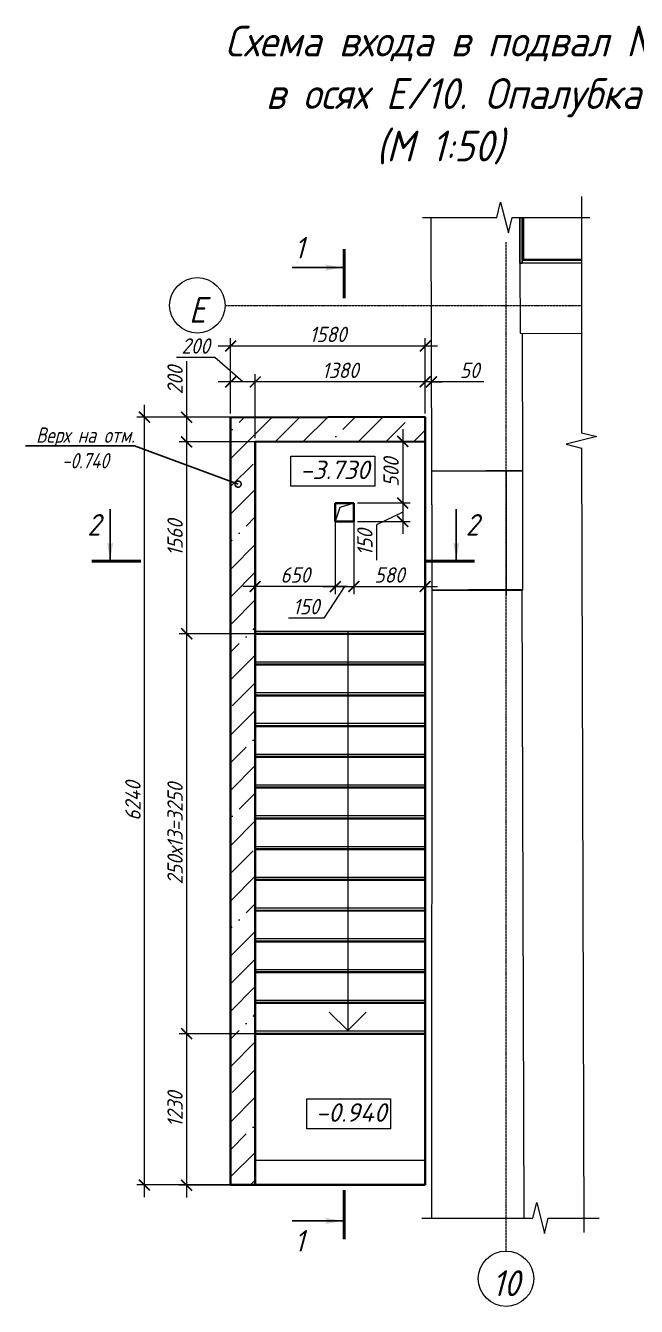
# Model space of a CAD drawing. Header units: millimetres. Extents: x 504091 to 2165846, y 135022 to 442887.
# Drawn here: x 1455738 to 1460696, y 266101 to 276509 of the extents above; entities that cross this region are included whole.
import ezdxf
from ezdxf import colors
from ezdxf.entities.mleader import LeaderData, LeaderLine
from ezdxf.math import Vec2, Vec3

# ---------------------------------------------------------------- set-up
doc = ezdxf.new("R2010")
doc.units = ezdxf.units.MM
for name, pattern in [('ADSK_Линия сетки', [25, 20, -2.5, 0, -2.5]), ('IMPORT-ADSK_Штриховая_ш3 п1_5 _2_', [4.5, 3, -1.5]), ('осеваяX2', [4, 2.5, -0.5, 0.5, -0.5])]:
    doc.linetypes.add(name, pattern=pattern)
doc.layers.get('Defpoints').update_dxf_attribs({"color": 255})
for name, color, linetype, lineweight in [('+АР_Вспомогательная', 7, 'Continuous', 9), ('A-DETL', 90, 'Continuous', 9), ('A-DETL-MEDM', 33, 'Continuous', 9), ('A-DETL-THIN', 151, 'Continuous', 18), ('S-STRS', 31, 'Continuous', 9), ('S-STRS-ANNO', 31, 'Continuous', 18), ('Аннотация', 7, 'Continuous', 9), ('Монолит тонкий', 204, 'Continuous', 9), ('Обобщенные модели', 7, 'Continuous', 18), ('Оси', 165, 'осеваяX2', 13), ('отметки', 7, 'Continuous', 20), ('Размер', 7, 'Continuous', 13), ('Размеры КР', 164, 'Continuous', 9)]:
    doc.layers.add(name, color=color, linetype=linetype, lineweight=lineweight)
for name, color, linetype in [('PS_Обозначения', 7, 'Continuous'), ('SGRAND', 7, 'Continuous'), ('Контур', 7, 'Continuous')]:
    doc.layers.add(name, color=color, linetype=linetype)
doc.styles.add('GOST 2.304_new', font='isocpeur.ttf', dxfattribs={"width": 0.9, "oblique": 15})
doc.dimstyles.new('SPDS 1_50', dxfattribs={"dimscale": 50, "dimtxt": 2.5, "dimasz": 1.77, "dimexe": 1.25, "dimexo": 0.625, "dimtad": 1, "dimdec": 0, "dimrnd": 0.001, "dimzin": 9, "dimtxsty": 'GOST 2.304_new', "dimblk": 'ARCHTICK', "dimcen": 2.5, "dimdle": 2, "dimclrt": 256, "dimadec": 0, "dimazin": 2, "dimtfac": 0.75, "dimtdec": 0, "dimtmove": 1, "dimatfit": 3, "dimfxl": 0, "dimtolj": 1, "dimlwd": 9, "dimlwe": 9, "dimarcsym": 0})

# ---------------------------------------------------------------- blocks, each defined once
blk = doc.blocks.new('_ArchTick')
at = {"color": 0, "linetype": 'ByBlock', "const_width": 0.15}
blk.add_lwpolyline([(-0.5, -0.5), (0.5, 0.5)], dxfattribs=at)
blk = doc.blocks.new('*D3228')
at = {"layer": 'Defpoints', "color": 0, "lineweight": 20, "transparency": 16777216}
for p in [(1458982, 273614), (1458982, 273331), (1459032, 273417)]:
    blk.add_point(p, dxfattribs=at)
at = {"layer": 'Размеры КР', "color": 0, "lineweight": 9, "transparency": 16777216}
for p, q in [((1458982, 273362), (1458982, 273677)), ((1459032, 273448), (1459032, 273677)), ((1458982, 273614), (1458894, 273614)), ((1459032, 273614), (1458982, 273614)), ((1459032, 273614), (1458982, 273614)), ((1459032, 273614), (1459120, 273614)), ((1459459, 273614), (1459032, 273614))]:
    blk.add_line(p, q, dxfattribs=at)
at = {"layer": 'Размеры КР', "color": 0, "lineweight": 9, "transparency": 16777216, "xscale": 88.5, "yscale": 88.5, "zscale": 88.5}
blk.add_blockref('_ArchTick', (1458982, 273614), dxfattribs=at)
at = {"layer": 'Размеры КР', "color": 0, "lineweight": 9, "transparency": 16777216, "xscale": 88.5, "yscale": 88.5, "zscale": 88.5, "rotation": 180}
blk.add_blockref('_ArchTick', (1459032, 273614), dxfattribs=at)
at = {"layer": 'Размеры КР', "lineweight": 20, "transparency": 16777216, "insert": (1459343, 273708), "char_height": 125, "attachment_point": 5, "style": 'GOST 2.304_new'}
blk.add_mtext('\\A1;50', dxfattribs=at)
blk = doc.blocks.new('*D3229')
at = {"layer": 'Defpoints', "color": 0, "lineweight": 20, "transparency": 16777216}
for p in [(1457602, 273614), (1458982, 273331), (1457602, 273126)]:
    blk.add_point(p, dxfattribs=at)
at = {"layer": 'Размеры КР', "color": 0, "lineweight": 9, "transparency": 16777216}
for p, q in [((1457602, 273158), (1457602, 273677)), ((1458982, 273362), (1458982, 273677)), ((1459082, 273614), (1457502, 273614))]:
    blk.add_line(p, q, dxfattribs=at)
at = {"layer": 'Размеры КР', "color": 0, "lineweight": 9, "transparency": 16777216, "xscale": 88.5, "yscale": 88.5, "zscale": 88.5, "rotation": 180}
blk.add_blockref('_ArchTick', (1457602, 273614), dxfattribs=at)
at = {"layer": 'Размеры КР', "color": 0, "lineweight": 9, "transparency": 16777216, "xscale": 88.5, "yscale": 88.5, "zscale": 88.5}
blk.add_blockref('_ArchTick', (1458982, 273614), dxfattribs=at)
at = {"layer": 'Размеры КР', "lineweight": 20, "transparency": 16777216, "insert": (1458292, 273708), "char_height": 125, "attachment_point": 5, "style": 'GOST 2.304_new'}
blk.add_mtext('\\A1;1380', dxfattribs=at)
blk = doc.blocks.new('*D3230')
at = {"layer": 'Defpoints', "color": 0, "lineweight": 20, "transparency": 16777216}
for p in [(1457402, 273614), (1457402, 273326), (1457602, 273126)]:
    blk.add_point(p, dxfattribs=at)
at = {"layer": 'Размеры КР', "color": 0, "lineweight": 9, "transparency": 16777216}
for p, q in [((1457273, 273812), (1456963, 273812)), ((1457502, 273614), (1457273, 273812)), ((1457402, 273357), (1457402, 273677)), ((1457602, 273158), (1457602, 273677)), ((1457702, 273614), (1457302, 273614))]:
    blk.add_line(p, q, dxfattribs=at)
at = {"layer": 'Размеры КР', "color": 0, "lineweight": 9, "transparency": 16777216, "xscale": 88.5, "yscale": 88.5, "zscale": 88.5, "rotation": 180}
blk.add_blockref('_ArchTick', (1457402, 273614), dxfattribs=at)
at = {"layer": 'Размеры КР', "color": 0, "lineweight": 9, "transparency": 16777216, "xscale": 88.5, "yscale": 88.5, "zscale": 88.5}
blk.add_blockref('_ArchTick', (1457602, 273614), dxfattribs=at)
at = {"layer": 'Размеры КР', "lineweight": 20, "transparency": 16777216, "insert": (1457118, 273906), "char_height": 125, "attachment_point": 5, "style": 'GOST 2.304_new'}
blk.add_mtext('\\A1;200', dxfattribs=at)
blk = doc.blocks.new('*D3231')
at = {"layer": 'Defpoints', "color": 0, "lineweight": 20, "transparency": 16777216}
for p in [(1458982, 273906), (1457402, 273326), (1458982, 273326)]:
    blk.add_point(p, dxfattribs=at)
at = {"layer": 'Размеры КР', "color": 0, "lineweight": 9, "transparency": 16777216}
for p, q in [((1457402, 273357), (1457402, 273969)), ((1458982, 273357), (1458982, 273969)), ((1457302, 273906), (1459082, 273906))]:
    blk.add_line(p, q, dxfattribs=at)
at = {"layer": 'Размеры КР', "color": 0, "lineweight": 9, "transparency": 16777216, "xscale": 88.5, "yscale": 88.5, "zscale": 88.5, "rotation": 180}
blk.add_blockref('_ArchTick', (1457402, 273906), dxfattribs=at)
at = {"layer": 'Размеры КР', "color": 0, "lineweight": 9, "transparency": 16777216, "xscale": 88.5, "yscale": 88.5, "zscale": 88.5}
blk.add_blockref('_ArchTick', (1458982, 273906), dxfattribs=at)
at = {"layer": 'Размеры КР', "lineweight": 20, "transparency": 16777216, "insert": (1458192, 274000), "char_height": 125, "attachment_point": 5, "style": 'GOST 2.304_new'}
blk.add_mtext('\\A1;1580', dxfattribs=at)
blk = doc.blocks.new('*D3223')
at = {"layer": 'Defpoints', "color": 0, "lineweight": 20, "transparency": 16777216}
for p in [(1457899, 273327), (1457045, 273127), (1457867, 273127)]:
    blk.add_point(p, dxfattribs=at)
at = {"layer": 'Размеры КР', "color": 0, "lineweight": 9, "transparency": 16777216}
for p, q in [((1457045, 273783), (1457045, 273327)), ((1457045, 273427), (1457045, 273027)), ((1457867, 273327), (1456983, 273327)), ((1457835, 273127), (1456983, 273127))]:
    blk.add_line(p, q, dxfattribs=at)
at = {"layer": 'Размеры КР', "color": 0, "lineweight": 9, "transparency": 16777216, "xscale": 88.5, "yscale": 88.5, "zscale": 88.5}
for p, rotation in [((1457045, 273327), 90), ((1457045, 273127), 270)]:
    blk.add_blockref('_ArchTick', p, dxfattribs=dict(at, rotation=rotation))
at = {"layer": 'Размеры КР', "lineweight": 20, "transparency": 16777216, "insert": (1456951, 273628), "char_height": 125, "attachment_point": 5, "rotation": 90, "style": 'GOST 2.304_new'}
blk.add_mtext('\\A1;200', dxfattribs=at)
blk = doc.blocks.new('*D3224')
at = {"layer": 'Defpoints', "color": 0, "lineweight": 20, "transparency": 16777216}
for p in [(1457867, 273127), (1457045, 271567), (1457739, 271567)]:
    blk.add_point(p, dxfattribs=at)
at = {"layer": 'Размеры КР', "color": 0, "lineweight": 9, "transparency": 16777216}
for p, q in [((1457045, 273227), (1457045, 271467)), ((1457835, 273127), (1456983, 273127)), ((1457707, 271567), (1456983, 271567))]:
    blk.add_line(p, q, dxfattribs=at)
at = {"layer": 'Размеры КР', "color": 0, "lineweight": 9, "transparency": 16777216, "xscale": 88.5, "yscale": 88.5, "zscale": 88.5}
for p, rotation in [((1457045, 273127), 90), ((1457045, 271567), 270)]:
    blk.add_blockref('_ArchTick', p, dxfattribs=dict(at, rotation=rotation))
at = {"layer": 'Размеры КР', "lineweight": 20, "transparency": 16777216, "insert": (1456951, 272347), "char_height": 125, "attachment_point": 5, "rotation": 90, "style": 'GOST 2.304_new'}
blk.add_mtext('\\A1;1560', dxfattribs=at)
blk = doc.blocks.new('*D3225')
at = {"layer": 'Defpoints', "color": 0, "lineweight": 20, "transparency": 16777216}
for p in [(1457739, 271567), (1457045, 268317), (1457673, 268317)]:
    blk.add_point(p, dxfattribs=at)
at = {"layer": 'Размеры КР', "color": 0, "lineweight": 9, "transparency": 16777216}
for p, q in [((1457045, 271667), (1457045, 268217)), ((1457707, 271567), (1456983, 271567)), ((1457642, 268317), (1456983, 268317))]:
    blk.add_line(p, q, dxfattribs=at)
at = {"layer": 'Размеры КР', "color": 0, "lineweight": 9, "transparency": 16777216, "xscale": 88.5, "yscale": 88.5, "zscale": 88.5}
for p, rotation in [((1457045, 271567), 90), ((1457045, 268317), 270)]:
    blk.add_blockref('_ArchTick', p, dxfattribs=dict(at, rotation=rotation))
at = {"layer": 'Размеры КР', "lineweight": 20, "transparency": 16777216, "insert": (1456951, 269942), "char_height": 125, "attachment_point": 5, "rotation": 90, "style": 'GOST 2.304_new'}
blk.add_mtext('\\A1;250х13=3250', dxfattribs=at)
blk = doc.blocks.new('*D3226')
at = {"layer": 'Defpoints', "color": 0, "lineweight": 20, "transparency": 16777216}
for p in [(1457673, 268317), (1457045, 267086), (1457741, 267086)]:
    blk.add_point(p, dxfattribs=at)
at = {"layer": 'Размеры КР', "color": 0, "lineweight": 9, "transparency": 16777216}
for p, q in [((1457045, 268417), (1457045, 266986)), ((1457642, 268317), (1456983, 268317)), ((1457709, 267086), (1456983, 267086))]:
    blk.add_line(p, q, dxfattribs=at)
at = {"layer": 'Размеры КР', "color": 0, "lineweight": 9, "transparency": 16777216, "xscale": 88.5, "yscale": 88.5, "zscale": 88.5}
for p, rotation in [((1457045, 268317), 90), ((1457045, 267086), 270)]:
    blk.add_blockref('_ArchTick', p, dxfattribs=dict(at, rotation=rotation))
at = {"layer": 'Размеры КР', "lineweight": 20, "transparency": 16777216, "insert": (1456951, 267702), "char_height": 125, "attachment_point": 5, "rotation": 90, "style": 'GOST 2.304_new'}
blk.add_mtext('\\A1;1230', dxfattribs=at)
blk = doc.blocks.new('*D3227')
at = {"layer": 'Defpoints', "color": 0, "lineweight": 20, "transparency": 16777216}
for p in [(1456702, 273328), (1458192, 273328), (1457957, 267088)]:
    blk.add_point(p, dxfattribs=at)
at = {"layer": 'Размеры КР', "color": 0, "lineweight": 9, "transparency": 16777216}
for p, q in [((1456702, 266988), (1456702, 273428)), ((1458161, 273328), (1456640, 273328)), ((1457926, 267088), (1456640, 267088))]:
    blk.add_line(p, q, dxfattribs=at)
at = {"layer": 'Размеры КР', "color": 0, "lineweight": 9, "transparency": 16777216, "xscale": 88.5, "yscale": 88.5, "zscale": 88.5}
for p, rotation in [((1456702, 273328), 90), ((1456702, 267088), 270)]:
    blk.add_blockref('_ArchTick', p, dxfattribs=dict(at, rotation=rotation))
at = {"layer": 'Размеры КР', "lineweight": 20, "transparency": 16777216, "insert": (1456609, 270208), "char_height": 125, "attachment_point": 5, "rotation": 90, "style": 'GOST 2.304_new'}
blk.add_mtext('\\A1;6240', dxfattribs=at)
blk = doc.blocks.new('_DotSmall')
at = {"color": 0, "linetype": 'ByBlock', "lineweight": 35, "const_width": 0.5}
blk.add_lwpolyline([(-0.0625, 0, 1), (0.0625, 0, 1)], format="xyb", close=True, dxfattribs=at)
blk = doc.blocks.new('*D4714')
at = {"layer": 'Defpoints', "color": 0, "lineweight": 20, "transparency": 16777216}
for p in [(1458252, 272555), (1458402, 272530), (1458402, 271951)]:
    blk.add_point(p, dxfattribs=at)
at = {"layer": 'Размеры КР', "color": 0, "lineweight": 9, "transparency": 16777216}
for p, q in [((1458252, 272523), (1458252, 271889)), ((1458402, 272499), (1458402, 271889)), ((1458152, 271951), (1458502, 271951)), ((1458327, 271951), (1458158, 271694)), ((1458158, 271694), (1457871, 271694))]:
    blk.add_line(p, q, dxfattribs=at)
at = {"layer": 'Размеры КР', "color": 0, "lineweight": 9, "transparency": 16777216, "xscale": 88.5, "yscale": 88.5, "zscale": 88.5, "rotation": 180}
blk.add_blockref('_ArchTick', (1458252, 271951), dxfattribs=at)
at = {"layer": 'Размеры КР', "color": 0, "lineweight": 9, "transparency": 16777216, "xscale": 88.5, "yscale": 88.5, "zscale": 88.5}
blk.add_blockref('_ArchTick', (1458402, 271951), dxfattribs=at)
at = {"layer": 'Размеры КР', "lineweight": 20, "transparency": 16777216, "insert": (1458015, 271788), "char_height": 125, "attachment_point": 5, "style": 'GOST 2.304_new'}
blk.add_mtext('\\A1;150', dxfattribs=at)
blk = doc.blocks.new('*D4715')
at = {"layer": 'Defpoints', "color": 0, "lineweight": 20, "transparency": 16777216}
for p in [(1458402, 272530), (1458982, 272340), (1458982, 271951)]:
    blk.add_point(p, dxfattribs=at)
at = {"layer": 'Размеры КР', "color": 0, "lineweight": 9, "transparency": 16777216}
for p, q in [((1458402, 272499), (1458402, 271889)), ((1458982, 272309), (1458982, 271889)), ((1458302, 271951), (1459082, 271951))]:
    blk.add_line(p, q, dxfattribs=at)
at = {"layer": 'Размеры КР', "color": 0, "lineweight": 9, "transparency": 16777216, "xscale": 88.5, "yscale": 88.5, "zscale": 88.5, "rotation": 180}
blk.add_blockref('_ArchTick', (1458402, 271951), dxfattribs=at)
at = {"layer": 'Размеры КР', "color": 0, "lineweight": 9, "transparency": 16777216, "xscale": 88.5, "yscale": 88.5, "zscale": 88.5}
blk.add_blockref('_ArchTick', (1458982, 271951), dxfattribs=at)
at = {"layer": 'Размеры КР', "lineweight": 20, "transparency": 16777216, "insert": (1458692, 272045), "char_height": 125, "attachment_point": 5, "style": 'GOST 2.304_new'}
blk.add_mtext('\\A1;580', dxfattribs=at)
blk = doc.blocks.new('*D4716')
at = {"layer": 'Defpoints', "color": 0, "lineweight": 20, "transparency": 16777216}
for p in [(1457602, 272481), (1458252, 272480), (1457602, 271951)]:
    blk.add_point(p, dxfattribs=at)
at = {"layer": 'Размеры КР', "color": 0, "lineweight": 9, "transparency": 16777216}
for p, q in [((1457602, 272449), (1457602, 271889)), ((1458252, 272448), (1458252, 271889)), ((1458352, 271951), (1457502, 271951))]:
    blk.add_line(p, q, dxfattribs=at)
at = {"layer": 'Размеры КР', "color": 0, "lineweight": 9, "transparency": 16777216, "xscale": 88.5, "yscale": 88.5, "zscale": 88.5, "rotation": 180}
blk.add_blockref('_ArchTick', (1457602, 271951), dxfattribs=at)
at = {"layer": 'Размеры КР', "color": 0, "lineweight": 9, "transparency": 16777216, "xscale": 88.5, "yscale": 88.5, "zscale": 88.5}
blk.add_blockref('_ArchTick', (1458252, 271951), dxfattribs=at)
at = {"layer": 'Размеры КР', "lineweight": 20, "transparency": 16777216, "insert": (1457927, 272045), "char_height": 125, "attachment_point": 5, "style": 'GOST 2.304_new'}
blk.add_mtext('\\A1;650', dxfattribs=at)
blk = doc.blocks.new('*D4717')
at = {"layer": 'Defpoints', "color": 0, "lineweight": 20, "transparency": 16777216}
for p in [(1458730, 273130), (1458402, 272630), (1458799, 272630)]:
    blk.add_point(p, dxfattribs=at)
at = {"layer": 'Размеры КР', "color": 0, "lineweight": 9, "transparency": 16777216}
for p, q in [((1458799, 273230), (1458799, 272530)), ((1458762, 273130), (1458861, 273130)), ((1458433, 272630), (1458861, 272630))]:
    blk.add_line(p, q, dxfattribs=at)
at = {"layer": 'Размеры КР', "color": 0, "lineweight": 9, "transparency": 16777216, "xscale": 88.5, "yscale": 88.5, "zscale": 88.5}
for p, rotation in [((1458799, 273130), 90), ((1458799, 272630), 270)]:
    blk.add_blockref('_ArchTick', p, dxfattribs=dict(at, rotation=rotation))
at = {"layer": 'Размеры КР', "lineweight": 20, "transparency": 16777216, "insert": (1458705, 272880), "char_height": 125, "attachment_point": 5, "rotation": 90, "style": 'GOST 2.304_new'}
blk.add_mtext('\\A1;500', dxfattribs=at)
blk = doc.blocks.new('*D4718')
at = {"layer": 'Defpoints', "color": 0, "lineweight": 20, "transparency": 16777216}
for p in [(1458402, 272630), (1458402, 272480), (1458799, 272480)]:
    blk.add_point(p, dxfattribs=at)
at = {"layer": 'Размеры КР', "color": 0, "lineweight": 9, "transparency": 16777216}
for p, q in [((1458799, 272730), (1458799, 272380)), ((1458433, 272630), (1458861, 272630)), ((1458799, 272555), (1458586, 272453)), ((1458433, 272480), (1458861, 272480)), ((1458586, 272453), (1458586, 272166))]:
    blk.add_line(p, q, dxfattribs=at)
at = {"layer": 'Размеры КР', "color": 0, "lineweight": 9, "transparency": 16777216, "xscale": 88.5, "yscale": 88.5, "zscale": 88.5}
for p, rotation in [((1458799, 272630), 90), ((1458799, 272480), 270)]:
    blk.add_blockref('_ArchTick', p, dxfattribs=dict(at, rotation=rotation))
at = {"layer": 'Размеры КР', "lineweight": 20, "transparency": 16777216, "insert": (1458492, 272309), "char_height": 125, "attachment_point": 5, "rotation": 90, "style": 'GOST 2.304_new'}
blk.add_mtext('\\A1;150', dxfattribs=at)

msp = doc.modelspace()

# ---------------------------------------------------------------- hatches: boundary and pattern name
at = {"layer": 'PS_Обозначения', "ltscale": 50}
for points in [[(1458311.9504, 274543.0001), (1458161.9504, 274569.4001, -0.8390996312), (1458161.9504, 274516.6001)], [(1456423.9958, 272169.1077), (1456397.5958, 272319.1077, 0.8390996312), (1456450.3958, 272319.1077)], [(1459234.328, 272169.1077), (1459260.728, 272319.1077, -0.8390996312), (1459207.928, 272319.1077)], [(1458311.9504, 266795.7327), (1458161.9504, 266769.3327, 0.8390996312), (1458161.9504, 266822.1327)]]:
    msp.add_hatch(color=256, dxfattribs=at).paths.add_polyline_path(points, flags=0)
at = {"layer": 'SGRAND', "lineweight": 20}
h = msp.add_hatch(dxfattribs=at)
h.set_pattern_fill('ANSI35', color=256, scale=50)
h.set_pattern_definition([(45, (5756.73, 3), (-224.5064, 224.5064), []), (45, (5981.24, 3), (-224.5064, 224.5064), [396.875, -79.375, 0, -79.375])])
h.paths.add_polyline_path([(1458982.0878, 273333.7314), (1457410.1914, 273328.8916), (1457402.1028, 267086.8398), (1457602.1031, 267087.1761), (1457602.0954, 273126.4598), (1458982.0883, 273130.7304)])

# ---------------------------------------------------------------- linework, layer by layer
at = {"layer": '+АР_Вспомогательная', "color": 7, "linetype": 'Continuous', "ltscale": 50}
for points in [[(1460250.8913, 275119.4734), (1460250.8913, 273200.7552), (1460375.8913, 273169.5052), (1460125.8913, 273107.0052), (1460250.8913, 273075.7552), (1460269.2593, 266702.8635)], [(1458958.5407, 274950.9416), (1459563.1046, 274950.9416), (1459594.3546, 275075.9416), (1459656.8546, 274825.9416), (1459688.1046, 274950.9416), (1460319.6047, 274950.9416)], [(1458953.3717, 266819.2691), (1459856.0883, 266819.2691), (1459887.3383, 266944.2691), (1459949.8383, 266694.2691), (1459981.0883, 266819.2691), (1460393.1485, 266819.2691)]]:
    msp.add_lwpolyline(points, dxfattribs=at)
at = {"layer": 'A-DETL', "color": 18, "true_color": 0x000000}
for p, q in [((1459749.1167, 274950.9416), (1459750.2652, 274580.1053)), ((1459770.1726, 274610.0147), (1459769.1168, 274950.9416)), ((1459773.0757, 274950.9416), (1459773.0757, 274600.0014)), ((1459783.0757, 274599.9557), (1459783.0757, 274950.9416)), ((1459750.2652, 274580.1053), (1459770.2651, 274580.1672)), ((1459750.2652, 274580.1053), (1459752.0304, 274010.0913)), ((1460250.8913, 274607.8207), (1459770.1726, 274610.0147)), ((1459770.1726, 274610.0147), (1459770.2036, 274600.0145)), ((1459770.2651, 274580.1672), (1459770.2036, 274600.0145)), ((1459770.3556, 274600.0138), (1459770.2644, 274580.014)), ((1460250.8913, 274597.8206), (1459770.3556, 274600.0138)), ((1459775.3671, 272890.9477), (1459772.0303, 274010.1532)), ((1459785.8663, 266819.2691), (1459768.49, 271924.2988))]:
    msp.add_line(p, q, dxfattribs=at)
at = {"layer": 'A-DETL', "color": 18, "lineweight": 18, "true_color": 0x000000}
msp.add_line((1459638.2037, 272890.523), (1459638.0757, 271881.8559), dxfattribs=at)
at = {"layer": 'A-DETL-MEDM', "color": 18, "true_color": 0x000000}
for p, q in [((1459750.2652, 274580.1053), (1459749.1167, 274950.9416)), ((1460250.8913, 274577.8204), (1459750.2652, 274580.1053)), ((1459752.0304, 274010.0913), (1460250.8913, 274007.8145)), ((1459033.4571, 272888.6501), (1459775.3671, 272890.9477))]:
    msp.add_line(p, q, dxfattribs=at)
at = {"layer": 'A-DETL-THIN', "color": 18, "true_color": 0x000000}
for p, q in [((1459027.0704, 274950.9416), (1459033.4571, 272888.6501)), ((1459036.4506, 271922.0318), (1459031.82, 266819.2691)), ((1459002.8197, 266819.2691), (1459002.8202, 266819.1142))]:
    msp.add_line(p, q, dxfattribs=at)
at = {"layer": 'PS_Обозначения', "ltscale": 50}
for points in [[(1458324.4504, 274293.0001, 25, 25, 0), (1458324.4504, 274693.0001, 0, 0, 0)], [(1456673.9958, 272156.6077, 25, 25, 0), (1456273.9958, 272156.6077, 0, 0, 0)], [(1458984.328, 272156.6077, 25, 25, 0), (1459384.328, 272156.6077, 0, 0, 0)], [(1458324.4504, 267045.7327, 25, 25, 0), (1458324.4504, 266645.7327, 0, 0, 0)]]:
    msp.add_lwpolyline(points, format="xyseb", dxfattribs=at)
for points in [[(1458311.9504, 274543.0001), (1457902.0592, 274543.0001)], [(1456423.9958, 272169.1077), (1456423.9958, 272578.9988)], [(1459234.328, 272169.1077), (1459234.328, 272578.9988)], [(1458311.9504, 266795.7327), (1457902.0592, 266795.7327)]]:
    msp.add_lwpolyline(points, dxfattribs=at)
at = {"layer": 'S-STRS', "color": 18, "linetype": 'IMPORT-ADSK_Штриховая_ш3 п1_5 _2_', "true_color": 0x000000}
for p, q in [((1459768.49, 271924.2988), (1459036.4506, 271922.0318)), ((1458982.092, 271586.8398), (1457602.0973, 271586.8398)), ((1458982.092, 271586.8398), (1457602.0973, 271586.8398)), ((1458982.0926, 271336.8398), (1457602.0976, 271336.8398)), ((1458982.0932, 271086.8398), (1457602.098, 271086.8398)), ((1458982.0938, 270836.8398), (1457602.0983, 270836.8398)), ((1458982.0944, 270586.8398), (1457602.0986, 270586.8398)), ((1458982.095, 270336.8398), (1457602.0989, 270336.8398)), ((1458982.0956, 270086.8398), (1457602.0992, 270086.8398)), ((1458982.0962, 269836.8398), (1457602.0996, 269836.8398)), ((1458982.0968, 269586.8398), (1457602.0999, 269586.8398)), ((1458982.0974, 269337.0907), (1457602.1002, 269336.8271)), ((1458982.098, 269087.0927), (1457602.1005, 269086.827)), ((1458982.0986, 268837.0947), (1457602.1008, 268836.8269)), ((1458982.0992, 268587.0968), (1457602.1011, 268586.8268)), ((1458982.0998, 268336.8299), (1457602.1015, 268336.8299)), ((1457602.1028, 267288.4971), (1458982.1028, 267288.4971))]:
    msp.add_line(p, q, dxfattribs=at)
msp.add_lwpolyline([(1459036.4506, 271922.0318), (1459775.3671, 271922.0318), (1459775.3671, 272890.9477), (1459033.4571, 272888.6501)], close=True, dxfattribs=at)
at = {"layer": 'S-STRS-ANNO', "color": 18, "true_color": 0x000000}
for p, q in [((1458352.931, 271586.8398), (1458352.931, 268342.286)), ((1458352.931, 268342.286), (1458202.931, 268492.286)), ((1458352.931, 268342.286), (1458502.931, 268492.286))]:
    msp.add_line(p, q, dxfattribs=at)
at = {"layer": 'Аннотация', "lineweight": 20}
for points in [[(1457891.6112, 273010.5575), (1458572.1101, 273010.5575), (1458572.1101, 272765.799), (1457891.6112, 272765.799)], [(1458020.1899, 267788.1706), (1458700.6888, 267788.1706), (1458700.6888, 267543.4121), (1458020.1899, 267543.4121)]]:
    msp.add_lwpolyline(points, close=True, dxfattribs=at)
at = {"layer": 'Контур', "lineweight": 20}
for centre in [(1457131.9274, 274236.3148), (1459638.0757, 266326.1995)]:
    msp.add_circle(centre, 225, dxfattribs=at)
at = {"layer": 'Монолит тонкий', "lineweight": 40, "ltscale": 100}
for p, q in [((1457402.0954, 273325.8414), (1458982.0878, 273330.7314)), ((1457402.0954, 273325.8414), (1457402.1028, 267088.4971)), ((1458982.0878, 273330.7314), (1458982.1028, 267088.4971)), ((1457602.0954, 273126.4598), (1458982.0883, 273130.7304)), ((1457602.1031, 267088.8332), (1457602.0954, 273126.4598)), ((1458401.8841, 272629.6366), (1458251.8841, 272629.6366)), ((1458251.8841, 272629.6366), (1458251.8841, 272479.6366)), ((1458401.8841, 272479.6366), (1458401.8841, 272629.6366)), ((1458251.8841, 272479.6366), (1458401.8841, 272479.6366)), ((1458982.092, 271566.8398), (1457602.0974, 271566.8398)), ((1458982.0926, 271316.8398), (1457602.0977, 271316.8398)), ((1458982.0932, 271066.8398), (1457602.098, 271066.8398)), ((1458982.0938, 270816.8398), (1457602.0983, 270816.8398)), ((1458982.0944, 270566.8398), (1457602.0986, 270566.8398)), ((1458982.095, 270316.8398), (1457602.0989, 270316.8398)), ((1458982.0956, 270066.8398), (1457602.0993, 270066.8398)), ((1458982.0962, 269816.8398), (1457602.0996, 269816.8398)), ((1458982.0968, 269566.8398), (1457602.0999, 269566.8398)), ((1458982.0974, 269317.0907), (1457602.1002, 269316.8271)), ((1458982.098, 269067.0927), (1457602.1005, 269066.827)), ((1458982.0986, 268817.0947), (1457602.1009, 268816.8269)), ((1458982.0992, 268567.0968), (1457602.1012, 268566.8268)), ((1458982.0998, 268317.0988), (1457602.1015, 268316.8267)), ((1457402.1028, 267088.4971), (1458982.1028, 267088.4971))]:
    msp.add_line(p, q, dxfattribs=at)
at = {"layer": 'Обобщенные модели'}
for p, q in [((1458251.8841, 272479.6366), (1458251.8841, 272629.6366)), ((1458251.8841, 272629.6366), (1458401.8841, 272629.6366)), ((1458401.8841, 272629.6366), (1458289.3841, 272592.1366)), ((1458401.8841, 272629.6366), (1458401.8841, 272479.6366)), ((1458289.3841, 272592.1366), (1458251.8841, 272479.6366)), ((1458401.8841, 272479.6366), (1458251.8841, 272479.6366))]:
    msp.add_line(p, q, dxfattribs=at)
at = {"layer": 'Оси', "linetype": 'ADSK_Линия сетки'}
for p, q in [((1459638.0757, 266551.1995), (1459638.0757, 274750.8257)), ((1457356.9274, 274236.3148), (1460250.8913, 274236.3148))]:
    msp.add_line(p, q, dxfattribs=at)

# ---------------------------------------------------------------- texts
at = {"layer": 'PS_Обозначения', "style": 'GOST 2.304_new', "oblique": 15, "width": 0.9}
for s, p in [('1', (1457920.8602, 274617.4141)), ('2', (1456237.8254, 272365.0893)), ('2', (1459310.2484, 272365.0893)), ('1', (1457920.8602, 266546.3187))]:
    msp.add_text(s, height=175, dxfattribs=at).set_placement(p)
at = {"layer": 'Аннотация', "lineweight": 9, "insert": (1456577.7681, 276508.6356), "char_height": 250, "attachment_point": 1, "line_spacing_factor": 1.022766, "style": 'GOST 2.304_new'}
msp.add_mtext_dynamic_manual_height_columns('\\pi777.8911;Схема входа в подвал №4 \\P\\pi1109.8937;в осях Е/10. Опалубка  \\P\\pi0;              (М 1:50)', width=4952.631794, gutter_width=2500, heights=[1983.7092], dxfattribs=at)
at = {"layer": 'Оси', "char_height": 210, "width": 139.32, "attachment_point": 5, "line_spacing_factor": 1.022766, "style": 'GOST 2.304_new'}
for s, insert in [('\\pt53.9994,108.0009,162.0003,215.9997,269.9991,324.0006,378,431.9994,486.0009,540.0003,593.9997,647.9991,702.0006,756,809.9994,864.0009,918.0003,971.9997,1025.9991,1080.0006,1134,1187.9994,1242.0009,1296.0003,1349.9997,1403.9991,1458.0006,1512,1565.9994,1620.0009,1674.0003,1727.9997;Е', (1457131.5121, 274199.8625)), ('\\pt53.9994,108.0009,162.0003,215.9997,269.9991,324.0006,378,431.9994,486.0009,540.0003,593.9997,647.9991,702.0006,756,809.9994,864.0009,918.0003,971.9997,1025.9991,1080.0006,1134,1187.9994,1242.0009,1296.0003,1349.9997,1403.9991,1458.0006,1512,1565.9994,1620.0009,1674.0003,1727.9997;10', (1459637.6603, 266289.7472))]:
    msp.add_mtext(s, dxfattribs=dict(at, insert=insert))
at = {"layer": 'отметки', "lineweight": 20, "char_height": 150, "width": 771.616927, "attachment_point": 1, "line_spacing_factor": 1.022761, "style": 'GOST 2.304_new'}
for s, insert in [('{\\W1;-3.730}', (1457964.3578, 272974.0668)), ('{\\W1;-0.940}', (1458092.9365, 267751.6799))]:
    msp.add_mtext(s, dxfattribs=dict(at, insert=insert))

# ---------------------------------------------------------------- dimensions: what is measured, and where the dimension line sits
at = {"layer": 'Размеры КР', "lineweight": 20}
for base, p1, p2, picture, middle in [((1458982.1028, 273906.0118), (1457402.0954, 273325.8414), (1458982.1028, 273325.8916), '*D3231', (1458192.0991, 273999.7618)), ((1457602.0954, 273614.3518), (1458982.0878, 273330.7314), (1457602.0954, 273126.4598), '*D3229', (1458292.0916, 273708.1018)), ((1458982.0883, 271951.2158), (1458401.8841, 272530.088), (1458982.0883, 272339.7952), '*D4715', (1458691.9862, 272044.9658)), ((1457602.0962, 271951.2158), (1458251.8841, 272479.6366), (1457602.0962, 272480.6366), '*D4716', (1457926.9901, 272044.9658))]:
    dim = msp.add_linear_dim(base=base, p1=p1, p2=p2, dimstyle='SPDS 1_50', dxfattribs=at)
    dim.commit()
    dim.dimension.update_dxf_attribs({"geometry": picture, "text_midpoint": middle})
for base, p1, p2, picture, middle in [((1457402.0954, 273614.3518), (1457602.0954, 273126.4598), (1457402.0954, 273325.8414), '*D3230', (1457241.5207, 273812.0888)), ((1458982.0878, 273614.3518), (1459031.8209, 273416.9786), (1458982.0878, 273330.7314), '*D3228', (1459343.0429, 273643.6092)), ((1458401.8841, 271951.2158), (1458251.8841, 272554.6366), (1458401.8841, 272530.088), '*D4714', (1458127.0601, 271694.4219))]:
    dim = msp.add_linear_dim(base=base, p1=p1, p2=p2, dimstyle='SPDS 1_50', dxfattribs=at)
    dim.commit()
    dim.dimension.update_dxf_attribs({"geometry": picture, "text_midpoint": middle, "dimtype": 160})
for base, p1, p2, picture, middle in [((1457045.0659, 273127.2782), (1457898.7345, 273327.3785), (1457866.5347, 273127.2782), '*D3223', (1457047.9618, 273627.7638)), ((1458798.636, 272479.6366), (1458401.8841, 272629.6366), (1458401.8841, 272479.6366), '*D4718', (1458585.6999, 272421.5274))]:
    dim = msp.add_linear_dim(base=base, p1=p1, p2=p2, angle=90, dimstyle='SPDS 1_50', dxfattribs=at)
    dim.commit()
    dim.dimension.update_dxf_attribs({"geometry": picture, "text_midpoint": middle, "dimtype": 160})
for base, p1, p2, picture, middle in [((1456702.3111, 273328.2864), (1457957.4892, 267088.4971), (1458192.0916, 273328.2864), '*D3227', (1456608.5611, 270208.3917)), ((1457045.0659, 271566.8398), (1457866.5347, 273127.2782), (1457738.5919, 271566.8398), '*D3224', (1456951.3159, 272347.059)), ((1458798.636, 272629.6366), (1458730.3941, 273129.9515), (1458401.8841, 272629.6366), '*D4717', (1458704.886, 272879.794)), ((1457045.0659, 267086.409), (1457673.2327, 268316.8407), (1457740.5441, 267086.409), '*D3226', (1456951.3159, 267701.6249))]:
    dim = msp.add_linear_dim(base=base, p1=p1, p2=p2, angle=90, dimstyle='SPDS 1_50', dxfattribs=at)
    dim.commit()
    dim.dimension.update_dxf_attribs({"geometry": picture, "text_midpoint": middle})
dim = msp.add_linear_dim(base=(1457045.0659, 268316.8407), p1=(1457738.5919, 271566.8398), p2=(1457673.2327, 268316.8407), angle=90, text='250х13=<>', dimstyle='SPDS 1_50', dxfattribs=at)
dim.commit()
dim.dimension.update_dxf_attribs({"geometry": '*D3225', "text_midpoint": (1456951.3159, 269941.8403)})

# ---------------------------------------------------------------- leaders
at = {"layer": 'Размер', "ltscale": 20}
ml = msp.add_multileader_mtext('Standard', dxfattribs=at)
ml.set_content('\\A1;{\\W0.8;Верх на отм. -0.740}', color=256, style='GOST 2.304_new')
ml.set_leader_properties()
ml.set_arrow_properties(name='DOTSMALL')
ml.build(insert=Vec2(0, 0))
ml.multileader.update_dxf_attribs({"text_left_attachment_type": 6, "text_right_attachment_type": 6, "dogleg_length": 1, "arrow_head_size": 100})
ctx = ml.context
ctx.base_point, ctx.char_height, ctx.arrow_head_size, ctx.landing_gap_size, ctx.plane_origin = Vec3(1455844.0088, 273094.1715), 125, 100, 0, Vec3(1434536.839, 418263.1002)
ctx.left_attachment, ctx.right_attachment, ctx.text_align_type = 6, 6, 1
notes = []
notes.append((ctx, [(0, (1, 1, 0), (1456620.948, 273094.1715), (-1, 0), 20, [(0, [(1457462.6084, 272783.2501)], 0, [])])]))
ctx.mtext.insert, ctx.mtext.rotation, ctx.mtext.width, ctx.mtext.alignment, ctx.mtext.flow_direction = Vec3(1456222.4784, 273244.1715), 6.2831853072, 854.743649, 2, 5
for ctx, leaders in notes:
    for number, flags, end, landing, length, lines in leaders:
        leader = LeaderData()
        leader.index, (leader.has_last_leader_line, leader.has_dogleg_vector, leader.attachment_direction) = number, flags
        leader.last_leader_point, leader.dogleg_vector, leader.dogleg_length = Vec3(end), Vec3(landing), length
        for number, points, colour, breaks in lines:
            line = LeaderLine()
            line.index, line.vertices, line.color, line.breaks = number, Vec3.list(points), colors.encode_raw_color(colour), breaks
            leader.lines.append(line)
        ctx.leaders.append(leader)

doc.saveas('drawing.dxf')
